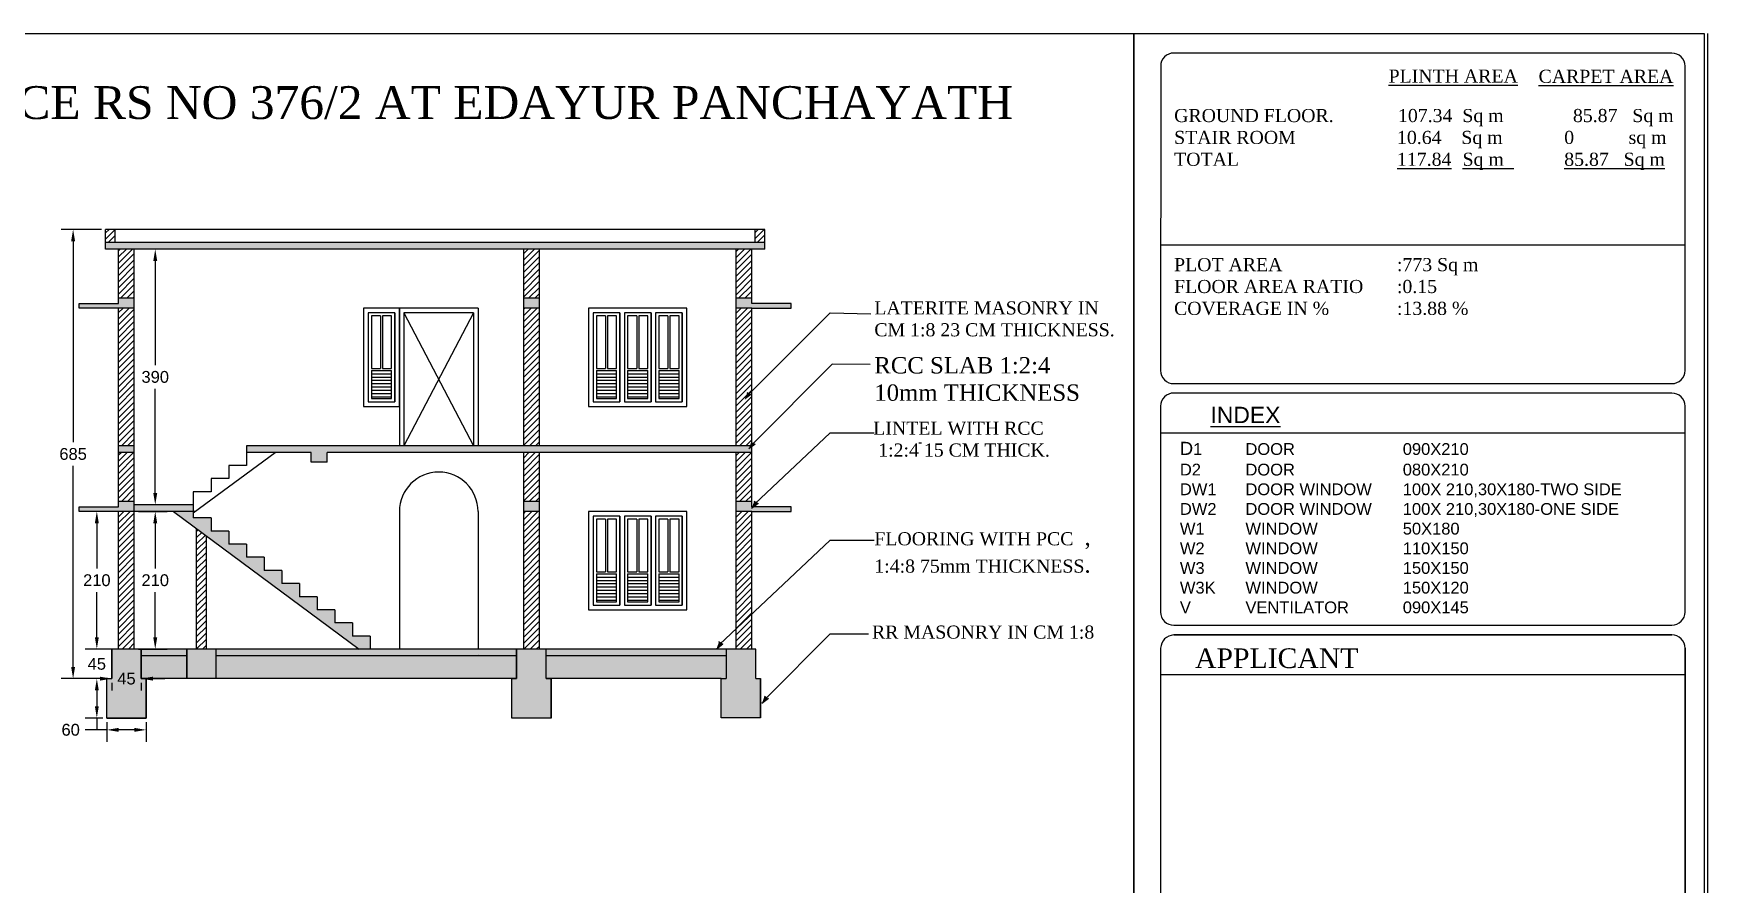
# Model space of a CAD drawing. Header units: inches. Extents: x -2903 to 3367, y -161 to 1064.
# Drawn here: x -45.78 to -20.24, y 946.14 to 959.11 of the extents above; entities that cross this region are included whole.
import ezdxf

# ---------------------------------------------------------------- set-up
doc = ezdxf.new("R2010")
doc.units = ezdxf.units.IN
doc.header["$MEASUREMENT"] = 0
doc.linetypes.add('ACAD_ISO03W100', pattern=[30, 12, -18])
doc.styles.add('SA', font='times.ttf')
doc.styles.get("Standard").update_dxf_attribs({"font": 'arial.ttf'})
doc.styles.add('style1', font='romand.shx', dxfattribs={"height": 5})
doc.dimstyles.get("Standard").update_dxf_attribs({"dimtxt": 0.18, "dimasz": 0.18, "dimexe": 0.18, "dimexo": 0.0625, "dimgap": 0.09, "dimtad": 0, "dimtih": 1, "dimtoh": 1, "dimdec": 0, "dimlfac": 100, "dimzin": 0, "dimdsep": 46, "dimtxsty": 'Standard', "dimcen": 0.09, "dimadec": 0, "dimazin": 0, "dimtfac": 1, "dimtdec": 0, "dimtofl": 0, "dimtmove": 0, "dimatfit": 3, "dimfxl": 1, "dimtolj": 1, "dimtzin": 0, "dimarcsym": 0})

# ---------------------------------------------------------------- blocks, each defined once
blk = doc.blocks.new('*D80')
at = {"color": 0, "lineweight": -2, "transparency": 16777216}
for p, q in [((-44.816, 949.905), (-44.816, 950.085)), ((-44.652, 949.725), (-44.996, 949.725)), ((-44.652, 949.275), (-44.996, 949.275)), ((-44.816, 949.095), (-44.816, 948.915))]:
    blk.add_line(p, q, dxfattribs=at)
at = {"color": 0, "transparency": 16777216}
for points in [[(-44.846, 949.905), (-44.786, 949.905), (-44.816, 949.725)], [(-44.846, 949.095), (-44.786, 949.095), (-44.816, 949.275)]]:
    blk.add_solid(points, dxfattribs=at)
at = {"layer": 'Defpoints', "color": 0, "transparency": 16777216}
for p in [(-44.589, 949.725), (-44.816, 949.275), (-44.589, 949.275)]:
    blk.add_point(p, dxfattribs=at)
at = {"color": 0, "transparency": 16777216, "insert": (-44.816, 949.5), "char_height": 0.18, "attachment_point": 5}
blk.add_mtext('\\A1;45', dxfattribs=at)
blk = doc.blocks.new('*D81')
at = {"color": 0, "lineweight": -2, "transparency": 16777216}
for p, q in [((-44.727, 949.275), (-44.996, 949.275)), ((-44.816, 949.095), (-44.816, 948.855)), ((-44.727, 948.675), (-44.996, 948.675)), ((-44.816, 948.675), (-44.816, 948.495)), ((-44.816, 948.495), (-44.996, 948.495))]:
    blk.add_line(p, q, dxfattribs=at)
at = {"color": 0, "transparency": 16777216}
for points in [[(-44.846, 949.095), (-44.786, 949.095), (-44.816, 949.275)], [(-44.846, 948.855), (-44.786, 948.855), (-44.816, 948.675)]]:
    blk.add_solid(points, dxfattribs=at)
at = {"layer": 'Defpoints', "color": 0, "transparency": 16777216}
for p in [(-44.664, 949.275), (-44.816, 948.675), (-44.664, 948.675)]:
    blk.add_point(p, dxfattribs=at)
at = {"color": 0, "transparency": 16777216, "insert": (-45.215, 948.495), "char_height": 0.18, "attachment_point": 5}
blk.add_mtext('\\A1;60', dxfattribs=at)
blk = doc.blocks.new('*D82')
at = {"color": 0, "lineweight": -2, "transparency": 16777216}
for p, q in [((-44.664, 948.613), (-44.664, 948.314)), ((-44.064, 948.613), (-44.064, 948.314)), ((-44.664, 948.494), (-44.996, 948.494)), ((-44.244, 948.494), (-44.484, 948.494))]:
    blk.add_line(p, q, dxfattribs=at)
at = {"color": 0, "transparency": 16777216}
for points in [[(-44.484, 948.524), (-44.484, 948.464), (-44.664, 948.494)], [(-44.244, 948.524), (-44.244, 948.464), (-44.064, 948.494)]]:
    blk.add_solid(points, dxfattribs=at)
at = {"layer": 'Defpoints', "color": 0, "transparency": 16777216}
for p in [(-44.664, 948.675), (-44.064, 948.675), (-44.664, 948.494)]:
    blk.add_point(p, dxfattribs=at)
at = {"color": 0, "transparency": 16777216, "insert": (-45.215, 948.494), "char_height": 0.18, "attachment_point": 5}
blk.add_mtext('\\A1;60', dxfattribs=at)
blk = doc.blocks.new('*D83')
at = {"color": 0, "lineweight": -2, "transparency": 16777216}
for p, q in [((-44.769, 949.275), (-44.949, 949.275)), ((-43.959, 949.275), (-43.779, 949.275)), ((-44.589, 949.213), (-44.589, 949.095)), ((-44.139, 949.213), (-44.139, 949.095))]:
    blk.add_line(p, q, dxfattribs=at)
at = {"color": 0, "transparency": 16777216}
for points in [[(-44.769, 949.305), (-44.769, 949.245), (-44.589, 949.275)], [(-43.959, 949.305), (-43.959, 949.245), (-44.139, 949.275)]]:
    blk.add_solid(points, dxfattribs=at)
at = {"layer": 'Defpoints', "color": 0, "transparency": 16777216}
for p in [(-44.589, 949.275), (-44.139, 949.275), (-44.139, 949.275)]:
    blk.add_point(p, dxfattribs=at)
at = {"color": 0, "transparency": 16777216, "insert": (-44.364, 949.275), "char_height": 0.18, "attachment_point": 5}
blk.add_mtext('\\A1;45', dxfattribs=at)
blk = doc.blocks.new('*D84')
at = {"color": 0, "lineweight": -2, "transparency": 16777216}
for p, q in [((-44.547, 951.825), (-44.996, 951.825)), ((-44.816, 951.645), (-44.816, 950.957)), ((-44.816, 949.905), (-44.816, 950.593)), ((-44.547, 949.725), (-44.996, 949.725))]:
    blk.add_line(p, q, dxfattribs=at)
at = {"color": 0, "transparency": 16777216}
for points in [[(-44.846, 951.645), (-44.786, 951.645), (-44.816, 951.825)], [(-44.846, 949.905), (-44.786, 949.905), (-44.816, 949.725)]]:
    blk.add_solid(points, dxfattribs=at)
at = {"layer": 'Defpoints', "color": 0, "transparency": 16777216}
for p in [(-44.484, 951.825), (-44.816, 949.725), (-44.484, 949.725)]:
    blk.add_point(p, dxfattribs=at)
at = {"color": 0, "transparency": 16777216, "insert": (-44.816, 950.775), "char_height": 0.18, "attachment_point": 5}
blk.add_mtext('\\A1;210', dxfattribs=at)
blk = doc.blocks.new('*D85')
at = {"color": 0, "lineweight": -2, "transparency": 16777216}
for p, q in [((-44.746, 956.125), (-45.358, 956.125)), ((-45.178, 955.945), (-45.178, 952.882)), ((-45.178, 949.455), (-45.178, 952.518)), ((-44.727, 949.275), (-45.358, 949.275))]:
    blk.add_line(p, q, dxfattribs=at)
at = {"color": 0, "transparency": 16777216}
for points in [[(-45.208, 955.945), (-45.148, 955.945), (-45.178, 956.125)], [(-45.208, 949.455), (-45.148, 949.455), (-45.178, 949.275)]]:
    blk.add_solid(points, dxfattribs=at)
at = {"layer": 'Defpoints', "color": 0, "transparency": 16777216}
for p in [(-45.178, 956.125), (-44.683, 956.125), (-44.664, 949.275)]:
    blk.add_point(p, dxfattribs=at)
at = {"color": 0, "transparency": 16777216, "insert": (-45.178, 952.7), "char_height": 0.18, "attachment_point": 5}
blk.add_mtext('\\A1;685', dxfattribs=at)
blk = doc.blocks.new('*D86')
at = {"color": 0, "lineweight": -2, "transparency": 16777216}
for p, q in [((-44.182, 951.825), (-43.745, 951.825)), ((-43.925, 951.645), (-43.925, 950.957)), ((-43.925, 949.905), (-43.925, 950.593)), ((-44.182, 949.725), (-43.745, 949.725))]:
    blk.add_line(p, q, dxfattribs=at)
at = {"color": 0, "transparency": 16777216}
for points in [[(-43.955, 951.645), (-43.895, 951.645), (-43.925, 951.825)], [(-43.955, 949.905), (-43.895, 949.905), (-43.925, 949.725)]]:
    blk.add_solid(points, dxfattribs=at)
at = {"layer": 'Defpoints', "color": 0, "transparency": 16777216}
for p in [(-44.244, 951.825), (-44.244, 949.725), (-43.925, 949.725)]:
    blk.add_point(p, dxfattribs=at)
at = {"color": 0, "transparency": 16777216, "insert": (-43.925, 950.775), "char_height": 0.18, "attachment_point": 5}
blk.add_mtext('\\A1;210', dxfattribs=at)
blk = doc.blocks.new('*D87')
at = {"color": 0, "lineweight": -2, "transparency": 16777216}
for p, q in [((-43.973, 955.825), (-44.105, 955.825)), ((-43.925, 955.645), (-43.925, 954.057)), ((-43.925, 952.105), (-43.925, 953.693)), ((-43.973, 951.925), (-44.105, 951.925))]:
    blk.add_line(p, q, dxfattribs=at)
at = {"color": 0, "transparency": 16777216}
for points in [[(-43.955, 955.645), (-43.895, 955.645), (-43.925, 955.825)], [(-43.955, 952.105), (-43.895, 952.105), (-43.925, 951.925)]]:
    blk.add_solid(points, dxfattribs=at)
at = {"layer": 'Defpoints', "color": 0, "transparency": 16777216}
for p in [(-43.911, 955.825), (-43.925, 951.925), (-43.91, 951.925)]:
    blk.add_point(p, dxfattribs=at)
at = {"color": 0, "transparency": 16777216, "insert": (-43.925, 953.875), "char_height": 0.18, "attachment_point": 5}
blk.add_mtext('\\A1;390', dxfattribs=at)

msp = doc.modelspace()

# ---------------------------------------------------------------- hatches: boundary and pattern name
h = msp.add_hatch()
h.set_pattern_fill('AR-CONC', color=256, scale=0.00089)
h.set_pattern_definition([(50, (-1155.97545, -80.54114), (0.162144355, -0.014185786), [0.0169545, -0.1864995]), (355, (-1155.97545, -80.54114), (-0.031366645, 0.170040592), [0.0135636, -0.14920012]), (100.451445, (-1155.96194, -80.54232), (0.13077771, 0.1558548), [0.014409108, -0.158500318]), (46.1842, (-1155.97545, -80.49592), (0.241260346, -0.037417672), [0.02543175, -0.27974925]), (96.635558, (-1155.95534, -80.49904), (0.21128968, 0.22020925), [0.02161367, -0.23775069]), (351.184151, (-1155.97545, -80.49592), (0.21128968, 0.22020925), [0.02034537, -0.22379916]), (21, (-1155.95284, -80.50723), (0.134936808, -0.091016026), [0.0169545, -0.1864995]), (326, (-1155.95284, -80.50723), (0.055003805, 0.16392729), [0.0135636, -0.1491996]), (71.451445, (-1155.9416, -80.51481), (0.189940613, 0.072911264), [0.014409108, -0.158500044]), (37.5, (-1155.97545, -80.541137), (0.002748857, 0.0752539846), [0, -0.14739112, 0, -0.1514602, 0, -0.14976475]), (7.5, (-1155.97545, -80.54114), (0.0594694996, 0.0891607116), [0, -0.08635492, 0, -0.14400022, 0, -0.05708015]), (327.5, (-1156.02586, -80.541137), (0.1206756297, -0.0050985822), [0, -0.056515, 0, -0.1763268, 0, -0.2339721]), (317.5, (-1156.04847, -80.54114), (0.1318349714, 0.022629577), [0, -0.0734695, 0, -0.11709908, 0, -0.1661541])])
h.paths.add_polyline_path([(-34.624, 955.925), (-44.684, 955.925), (-44.684, 955.825), (-34.624, 955.825)])
h.paths.add_polyline_path([(-44.244, 952.825), (-44.484, 952.825), (-44.484, 952.725), (-44.244, 952.725)])
h.paths.add_polyline_path([(-38.064, 951.975), (-38.304, 951.975), (-38.304, 951.825), (-38.064, 951.825)])
h.paths.add_polyline_path([(-43.344, 951.925), (-44.244, 951.925), (-44.244, 951.825), (-43.344, 951.825)])
h.paths.add_polyline_path([(-44.244, 951.925), (-44.244, 951.975), (-44.484, 951.975), (-44.484, 951.825), (-44.244, 951.825)])
h.paths.add_polyline_path([(-44.484, 951.895), (-45.084, 951.895), (-45.084, 951.825), (-44.484, 951.825)])
h.paths.add_polyline_path([(-43.074, 951.725), (-43.344, 951.725), (-43.344, 951.825), (-43.647, 951.825), (-40.812, 949.725), (-40.644, 949.725), (-40.644, 949.925), (-40.914, 949.925), (-40.914, 950.125), (-41.184, 950.125), (-41.184, 950.325), (-41.454, 950.325), (-41.454, 950.525), (-41.724, 950.525), (-41.724, 950.725), (-41.994, 950.725), (-41.994, 950.925), (-42.264, 950.925), (-42.264, 951.125), (-42.534, 951.125), (-42.534, 951.325), (-42.804, 951.325), (-42.804, 951.525), (-43.074, 951.525)])
h.paths.add_polyline_path([(-38.304, 952.825), (-42.534, 952.825), (-42.534, 952.725), (-42.264, 952.725), (-41.544, 952.725), (-41.544, 952.575), (-41.304, 952.575), (-41.304, 952.725), (-38.304, 952.725)])
h.paths.add_polyline_path([(-38.064, 952.825), (-38.304, 952.825), (-38.304, 952.725), (-38.064, 952.725)])
h.paths.add_polyline_path([(-35.064, 952.825), (-38.064, 952.825), (-38.064, 952.725), (-35.064, 952.725)])
h.paths.add_polyline_path([(-34.824, 952.825), (-35.064, 952.825), (-35.064, 952.725), (-34.824, 952.725)])
h.paths.add_polyline_path([(-34.824, 951.975), (-35.064, 951.975), (-35.064, 951.825), (-34.824, 951.825)])
h.paths.add_polyline_path([(-34.224, 951.895), (-34.824, 951.895), (-34.824, 951.825), (-34.224, 951.825)])
h.paths.add_polyline_path([(-35.214, 949.725), (-37.962, 949.725), (-37.962, 949.625), (-35.214, 949.625)])
h.paths.add_polyline_path([(-38.412, 949.725), (-42.993, 949.725), (-42.993, 949.625), (-41.648, 949.625), (-38.412, 949.625)])
h.paths.add_polyline_path([(-43.443, 949.725), (-44.139, 949.725), (-44.139, 949.625), (-43.443, 949.625)])
h.paths.add_polyline_path([(-38.064, 955.075), (-38.304, 955.075), (-38.304, 954.925), (-38.064, 954.925)])
h.paths.add_polyline_path([(-34.224, 954.995), (-34.824, 954.995), (-34.824, 955.075), (-35.064, 955.075), (-35.064, 954.925), (-34.824, 954.925), (-34.224, 954.925)])
h.paths.add_polyline_path([(-44.244, 955.075), (-44.484, 955.075), (-44.484, 954.925), (-44.244, 954.925)])
h.paths.add_polyline_path([(-44.484, 954.995), (-45.084, 954.995), (-45.084, 954.925), (-44.484, 954.925)])
h = msp.add_hatch()
h.set_pattern_fill('ANSI31', color=256, scale=0.021)
h.set_pattern_definition([(45, (-1155.97545, -80.54114), (-0.0471463446, 0.0471463446), [])])
h.paths.add_polyline_path([(-38.064, 951.825), (-38.304, 951.825), (-38.304, 949.725), (-38.064, 949.725)])
h.paths.add_polyline_path([(-38.064, 952.725), (-38.304, 952.725), (-38.304, 951.975), (-38.064, 951.975)])
h.paths.add_polyline_path([(-34.824, 951.825), (-35.064, 951.825), (-35.064, 949.726), (-34.824, 949.725)])
h.paths.add_polyline_path([(-34.824, 952.725), (-35.064, 952.725), (-35.064, 951.975), (-34.824, 951.975)])
h.paths.add_polyline_path([(-34.824, 954.925), (-35.064, 954.925), (-35.064, 952.825), (-34.824, 952.825)])
h.paths.add_polyline_path([(-34.824, 955.825), (-35.064, 955.825), (-35.064, 955.075), (-34.824, 955.075)])
h.paths.add_polyline_path([(-34.624, 956.125), (-34.774, 956.125), (-34.774, 955.925), (-34.624, 955.925)])
h.paths.add_polyline_path([(-38.064, 955.825), (-38.304, 955.825), (-38.304, 955.075), (-38.064, 955.075)])
h.paths.add_polyline_path([(-38.064, 954.925), (-38.304, 954.925), (-38.304, 952.825), (-38.064, 952.825)])
h.paths.add_polyline_path([(-44.244, 951.825), (-44.484, 951.825), (-44.484, 949.725), (-44.244, 949.725)])
h.paths.add_polyline_path([(-43.144, 951.453), (-43.294, 951.564), (-43.294, 949.725), (-43.144, 949.725)])
h.paths.add_polyline_path([(-44.244, 952.725), (-44.484, 952.725), (-44.484, 951.975), (-44.244, 951.975)])
h.paths.add_polyline_path([(-44.244, 954.925), (-44.484, 954.925), (-44.484, 952.825), (-44.244, 952.825)])
h.paths.add_polyline_path([(-44.244, 955.825), (-44.484, 955.825), (-44.484, 955.075), (-44.244, 955.075)])
h.paths.add_polyline_path([(-44.534, 956.125), (-44.684, 956.125), (-44.684, 955.925), (-44.534, 955.925)])
at = {"ltscale": 0.1}
for points in [[(-34.862, 953.617), (-34.894, 953.635), (-34.933, 953.526)], [(-34.833, 953.601), (-34.862, 953.617), (-34.933, 953.526)], [(-34.8, 952.868), (-34.832, 952.885), (-34.871, 952.777)], [(-34.771, 952.852), (-34.8, 952.868), (-34.871, 952.777)], [(-34.756, 951.96), (-34.788, 951.978), (-34.827, 951.869)], [(-34.727, 951.945), (-34.756, 951.96), (-34.827, 951.869)], [(-35.293, 949.816), (-35.325, 949.834), (-35.364, 949.725)], [(-35.264, 949.801), (-35.293, 949.816), (-35.364, 949.725)], [(-34.6, 948.985), (-34.632, 949.003), (-34.671, 948.894)], [(-34.571, 948.97), (-34.6, 948.985), (-34.671, 948.894)]]:
    msp.add_hatch(color=256, dxfattribs=at).paths.add_polyline_path(points)
h = msp.add_hatch(dxfattribs=at)
h.set_pattern_fill('GRAVEL', color=256, scale=0.014, style=0)
h.set_pattern_definition([(228.0127875, (-1155.719417, -80.185537), (-2.84480000022, -3.2003999998), [0.047841, -4.73626771]), (184.969741, (-1155.751421, -80.221097), (4.26719999831, 0.35560002026), [0.08209666, -8.127566845]), (132.5104471, (-1155.833209, -80.228209), (3.5560000015, -3.91159999863), [0.05788741, -5.73086119]), (267.273689, (-1155.971893, -80.317109), (0.35560000074, 7.11199999996), [0.07476063, -7.40130124]), (292.8336542, (-1155.975449, -80.391785), (-1.77800000015, 4.26719999994), [0.07330872, -7.257573084]), (357.273689, (-1155.947001, -80.459349), (-7.11199999996, 0.35560000074), [0.07476063, -7.40130124]), (37.6942405, (-1155.872325, -80.462905), (-4.6227999998, -3.55600000027), [0.09886711, -9.78783614]), (72.2553284, (-1155.794093, -80.402453), (2.48920000067, 7.82319999979), [0.09334073, -9.240735924]), (121.4295656, (-1155.765645, -80.313553), (-2.8448000004, 4.62279999975), [0.07501382, -7.4263764]), (175.2363583, (-1155.80476, -80.249545), (3.91159999994, -0.3556000006), [0.08563986, -4.19635117]), (222.3974378, (-1155.890105, -80.242433), (-4.26719999986, -3.91160000015), [0.11075091, -10.96434815]), (138.8140748, (-1155.61985, -80.320665), (-2.48919999985, 2.1336000002), [0.037800636, -3.742279215]), (171.4692344, (-1155.648297, -80.295773), (4.62280000012, -0.7111999992), [0.07191548, -7.11964946]), (225, (-1155.71942, -80.2851), (-5e-17, -0.3556), [0.05028931, -0.452605035]), (203.1985905, (-1155.74431, -80.242433), (1.778, 0.7111999999), [0.027081785, -2.68108713]), (291.8014095, (-1155.7692, -80.2531), (-0.3556, 1.0668), [0.03829919, -1.87666542]), (30.9637565, (-1155.754977, -80.28866), (1.0668, 0.7112), [0.06220475, -2.01128174]), (161.565051, (-1155.70164, -80.25666), (0.7112, -0.3556), [0.0449802, -1.07952574]), (16.3895403, (-1155.975449, -80.2531), (3.556, 1.0668), [0.06301232, -6.238235734]), (70.346176, (-1155.914997, -80.23532), (-1.42240000013, -3.91159999995), [0.05286385, -5.233510195]), (293.1985905, (-1155.701637, -80.185537), (-0.7111999999, 1.778), [0.05416321, -2.6540057]), (343.6104597, (-1155.6803, -80.23532), (-3.55600000007, 1.06679999975), [0.06301232, -6.238235734]), (339.4439548, (-1155.97545, -80.473573), (-1.778, 0.7112), [0.06076493, -2.9774828]), (294.7751406, (-1155.918553, -80.49491), (-1.7780000021, 3.91159999904), [0.0509141, -5.04050307]), (66.8014095, (-1155.69808, -80.541137), (0.7111999999, 1.778), [0.05416321, -2.6540057]), (17.3540246, (-1155.676745, -80.491353), (-4.6227999999, -1.4224000003), [0.05960958, -5.90133264]), (69.4439548, (-1155.872325, -80.541137), (-0.7112, -1.778), [0.03038246, -3.00786527]), (101.3099325, (-1155.71942, -80.54114), (-0.3556, 1.4224), [0.01813204, -1.795079295]), (165.9637565, (-1155.72297, -80.52336), (1.0668, -0.3556), [0.07330872, -1.39286764]), (186.009006, (-1155.794093, -80.505577), (3.55599999998, 0.35560000019), [0.06793738, -6.72579108]), (303.6900675, (-1155.75498, -80.32066), (-0.3556, 0.7112), [0.05128534, -1.23084869]), (353.1572266, (-1155.726529, -80.363337), (6.04520000004, -0.71119999968), [0.08953795, -8.86424127]), (60.945396, (-1155.63763, -80.374005), (-1.4224, -2.4892), [0.03661115, -3.624514925]), (90, (-1155.61985, -80.342), (-0.3556, 0.3556), [0.021336, -0.334264]), (120.2564372, (-1155.801205, -80.49491), (1.42239999983, -2.4892000001), [0.049401374, -4.89075171]), (48.0127875, (-1155.826097, -80.452237), (2.84480000023, 3.2003999998), [0.095682, -4.68842671]), (0, (-1155.7621, -80.3811), (0.3556, 0.3556), [0.092456, -0.263144]), (325.3048465, (-1155.669633, -80.381117), (3.55600000135, -2.48919999808), [0.05622534, -5.56630434]), (254.054604, (-1155.623405, -80.41312), (-0.3556, -1.4224), [0.05177607, -2.537031005]), (207.6459754, (-1155.637629, -80.462905), (-6.75640000025, -3.55599999953), [0.08430031, -8.34574502]), (175.4260787, (-1155.712305, -80.502021), (-4.6228, 0.3556), [0.089184124, -8.8292185])])
h.paths.add_polyline_path([(-44.064, 949.275), (-44.139, 949.275), (-44.139, 949.725), (-44.589, 949.725), (-44.589, 949.275), (-44.664, 949.275), (-44.664, 948.675), (-44.064, 948.675)])
h.paths.add_polyline_path([(-42.993, 949.725), (-43.443, 949.725), (-43.443, 949.275), (-42.993, 949.275)])
h.paths.add_polyline_path([(-37.962, 949.725), (-38.412, 949.725), (-38.412, 949.275), (-38.487, 949.275), (-38.487, 948.675), (-37.887, 948.675), (-37.887, 949.275), (-37.962, 949.275)])
h.paths.add_polyline_path([(-34.764, 949.726), (-34.824, 949.726), (-34.824, 949.725), (-35.214, 949.725), (-35.214, 949.276), (-35.289, 949.276), (-35.289, 948.676), (-34.689, 948.676), (-34.689, 949.276), (-34.764, 949.276)])
h = msp.add_hatch()
h.set_pattern_fill('AR-SAND', color=256, scale=0.0017)
h.set_pattern_definition([(37.5, (-1155.97545, -80.54114), (-0.0027200532, 0.0832002503), [0, -0.0656336, 0, -0.073406, 0, -0.0701675]), (7.5, (-1155.97545, -80.54114), (0.076418958, 0.121860267), [0, -0.0354076, 0, -0.0591566, 0, -0.0226695]), (327.5, (-1156.02856, -80.54114), (0.134468703, 0.0002443214), [0, -0.02159, 0, -0.077724, 0, -0.101473]), (317.5, (-1156.02856, -80.54114), (0.129804597, 0.037897985), [0, -0.010795, 0, -0.0509524, 0, -0.058293])])
h.paths.add_polyline_path([(-43.443, 949.625), (-44.139, 949.625), (-44.139, 949.275), (-44.064, 949.275), (-43.443, 949.275)])
h.paths.add_polyline_path([(-38.412, 949.625), (-41.648, 949.625), (-42.993, 949.625), (-42.993, 949.275), (-41.648, 949.275), (-38.412, 949.275)])
h.paths.add_polyline_path([(-35.214, 949.625), (-37.962, 949.625), (-37.962, 949.275), (-37.887, 949.275), (-35.289, 949.275), (-35.289, 949.276), (-35.214, 949.276)])

# ---------------------------------------------------------------- linework, layer by layer
at = {"color": 4}
msp.add_line((-28.994, 959.112), (-28.994, 931.412), dxfattribs=at)
for p, q in [((-28.936, 959.112), (-20.294, 959.112)), ((-20.294, 959.112), (-20.294, 931.412)), ((-20.244, 959.112), (-20.244, 931.412)), ((-44.684, 955.825), (-44.684, 956.125)), ((-34.624, 955.925), (-44.684, 955.925)), ((-34.624, 956.125), (-44.683, 956.125)), ((-44.534, 955.925), (-44.534, 956.125)), ((-34.774, 955.925), (-34.774, 956.125)), ((-34.624, 955.825), (-34.624, 956.125)), ((-34.624, 955.825), (-44.684, 955.825)), ((-44.484, 954.995), (-44.484, 955.825)), ((-44.244, 949.725), (-44.244, 955.825)), ((-38.304, 952.825), (-38.304, 955.825)), ((-38.064, 952.825), (-38.064, 955.825)), ((-35.064, 952.825), (-35.064, 955.825)), ((-34.824, 954.995), (-34.824, 955.825)), ((-28.587, 955.888), (-20.587, 955.888)), ((-45.084, 954.925), (-45.084, 954.995)), ((-45.084, 954.995), (-44.484, 954.995)), ((-44.484, 954.925), (-45.084, 954.925)), ((-44.244, 955.075), (-44.484, 955.075)), ((-44.484, 951.895), (-44.484, 954.925)), ((-44.244, 954.925), (-44.484, 954.925)), ((-39, 954.925), (-40.75, 954.925)), ((-40.2, 954.925), (-40.2, 952.825)), ((-39, 954.925), (-39, 952.825)), ((-38.064, 955.075), (-38.304, 955.075)), ((-38.064, 954.925), (-38.304, 954.925)), ((-34.824, 955.075), (-35.064, 955.075)), ((-34.824, 954.925), (-35.064, 954.925)), ((-34.224, 954.995), (-34.824, 954.995)), ((-34.824, 951.895), (-34.824, 954.925)), ((-34.824, 954.925), (-34.224, 954.925)), ((-34.224, 954.925), (-34.224, 954.995)), ((-40.488, 954.805), (-40.488, 954.004)), ((-40.458, 954.805), (-40.458, 954.004)), ((-40.27, 954.855), (-40.27, 953.495)), ((-40.27, 954.855), (-40.27, 953.495)), ((-40.27, 954.855), (-40.27, 953.495)), ((-40.2, 954.855), (-40.2, 953.495)), ((-40.2, 954.855), (-40.2, 953.495)), ((-39.07, 954.855), (-40.13, 954.855)), ((-40.13, 954.855), (-40.13, 952.825)), ((-40.13, 954.855), (-39.07, 952.825)), ((-39.07, 954.855), (-40.13, 952.825)), ((-39.07, 954.855), (-39.07, 952.825)), ((-37.056, 954.805), (-37.056, 954.004)), ((-37.026, 954.805), (-37.026, 954.004)), ((-36.838, 954.855), (-36.838, 953.495)), ((-36.838, 954.855), (-36.838, 953.495)), ((-36.838, 954.855), (-36.838, 953.495)), ((-36.768, 954.855), (-36.768, 953.495)), ((-36.768, 954.855), (-36.768, 953.495)), ((-36.579, 954.805), (-36.579, 954.004)), ((-36.549, 954.805), (-36.549, 954.004)), ((-36.361, 954.855), (-36.361, 953.495)), ((-36.361, 954.855), (-36.361, 953.495)), ((-36.291, 954.855), (-36.291, 953.495)), ((-36.291, 954.855), (-36.291, 953.495)), ((-36.103, 954.805), (-36.103, 954.004)), ((-36.073, 954.805), (-36.073, 954.004)), ((-35.884, 953.495), (-35.884, 954.855)), ((-35.884, 954.855), (-35.884, 953.495)), ((-33.629, 954.851), (-33.009, 954.839)), ((-40.627, 954.004), (-40.488, 954.004)), ((-40.627, 953.974), (-40.32, 953.974)), ((-40.627, 953.924), (-40.32, 953.924)), ((-40.627, 953.874), (-40.32, 953.874)), ((-40.458, 954.004), (-40.32, 954.004)), ((-37.194, 954.004), (-37.056, 954.004)), ((-37.194, 953.974), (-36.888, 953.974)), ((-37.194, 953.924), (-36.888, 953.924)), ((-37.194, 953.874), (-36.888, 953.874)), ((-37.026, 954.004), (-36.888, 954.004)), ((-36.718, 954.004), (-36.579, 954.004)), ((-36.718, 953.974), (-36.411, 953.974)), ((-36.718, 953.924), (-36.411, 953.924)), ((-36.718, 953.874), (-36.411, 953.874)), ((-36.549, 954.004), (-36.411, 954.004)), ((-36.241, 954.004), (-36.103, 954.004)), ((-36.241, 953.974), (-35.934, 953.974)), ((-36.241, 953.924), (-35.934, 953.924)), ((-36.241, 953.874), (-35.934, 953.874)), ((-36.073, 954.004), (-35.934, 954.004)), ((-33.016, 954.065), (-33.597, 954.07)), ((-40.627, 953.824), (-40.32, 953.824)), ((-40.627, 953.774), (-40.32, 953.774)), ((-40.627, 953.724), (-40.32, 953.724)), ((-40.627, 953.674), (-40.32, 953.674)), ((-40.627, 953.624), (-40.32, 953.624)), ((-37.194, 953.824), (-36.888, 953.824)), ((-37.194, 953.774), (-36.888, 953.774)), ((-37.194, 953.724), (-36.888, 953.724)), ((-37.194, 953.674), (-36.888, 953.674)), ((-37.194, 953.624), (-36.888, 953.624)), ((-36.718, 953.824), (-36.411, 953.824)), ((-36.718, 953.774), (-36.411, 953.774)), ((-36.718, 953.724), (-36.411, 953.724)), ((-36.718, 953.674), (-36.411, 953.674)), ((-36.718, 953.624), (-36.411, 953.624)), ((-36.241, 953.824), (-35.934, 953.824)), ((-36.241, 953.774), (-35.934, 953.774)), ((-36.241, 953.724), (-35.934, 953.724)), ((-36.241, 953.674), (-35.934, 953.674)), ((-36.241, 953.624), (-35.934, 953.624)), ((-40.677, 953.495), (-40.27, 953.495)), ((-40.677, 953.495), (-40.27, 953.495)), ((-40.627, 953.574), (-40.32, 953.574)), ((-37.244, 953.495), (-36.838, 953.495)), ((-37.244, 953.495), (-36.838, 953.495)), ((-37.194, 953.574), (-36.888, 953.574)), ((-36.768, 953.495), (-36.361, 953.495)), ((-36.768, 953.495), (-36.361, 953.495)), ((-36.718, 953.574), (-36.411, 953.574)), ((-36.291, 953.495), (-35.884, 953.495)), ((-36.291, 953.495), (-35.884, 953.495)), ((-36.241, 953.574), (-35.934, 953.574)), ((-33.629, 953.024), (-32.955, 953.024)), ((-32.275, 952.871), (-32.234, 952.871)), ((-28.587, 953.024), (-20.587, 953.024)), ((-44.244, 952.825), (-44.484, 952.825)), ((-44.244, 952.725), (-44.484, 952.725)), ((-43.344, 951.801), (-42.096, 952.725)), ((-34.824, 952.825), (-42.534, 952.825)), ((-42.534, 952.825), (-42.534, 952.525)), ((-41.544, 952.725), (-42.534, 952.725)), ((-42.264, 952.725), (-42.534, 952.725)), ((-41.544, 952.575), (-41.544, 952.725)), ((-34.824, 952.725), (-41.304, 952.725)), ((-41.304, 952.575), (-41.304, 952.725)), ((-38.304, 949.725), (-38.304, 952.725)), ((-38.064, 949.725), (-38.064, 952.725)), ((-35.064, 949.725), (-35.064, 952.725)), ((-42.804, 952.525), (-42.804, 952.325)), ((-42.534, 952.525), (-42.804, 952.525)), ((-41.304, 952.575), (-41.544, 952.575)), ((-43.344, 952.125), (-43.344, 951.925)), ((-43.074, 952.125), (-43.344, 952.125)), ((-43.074, 952.325), (-43.074, 952.125)), ((-42.804, 952.325), (-43.074, 952.325)), ((-45.084, 951.825), (-45.084, 951.895)), ((-45.084, 951.895), (-44.484, 951.895)), ((-44.244, 951.975), (-44.484, 951.975)), ((-43.344, 951.925), (-44.244, 951.925)), ((-43.344, 951.925), (-43.344, 951.725)), ((-38.064, 951.975), (-38.304, 951.975)), ((-34.824, 951.975), (-35.064, 951.975)), ((-34.224, 951.895), (-34.824, 951.895)), ((-34.224, 951.825), (-34.224, 951.895)), ((-44.484, 951.825), (-45.084, 951.825)), ((-43.311, 951.825), (-44.589, 951.825)), ((-44.484, 949.725), (-44.484, 951.825)), ((-44.244, 951.825), (-44.484, 951.825)), ((-43.344, 951.825), (-44.244, 951.825)), ((-43.647, 951.825), (-40.812, 949.725)), ((-43.074, 951.725), (-43.344, 951.725)), ((-43.074, 951.725), (-43.074, 951.525)), ((-40.2, 951.825), (-40.2, 949.725)), ((-39, 951.825), (-39, 949.725)), ((-38.064, 951.825), (-38.304, 951.825)), ((-37.056, 951.705), (-37.056, 950.904)), ((-37.026, 951.705), (-37.026, 950.904)), ((-36.838, 951.755), (-36.838, 950.395)), ((-36.838, 951.755), (-36.838, 950.395)), ((-36.838, 951.755), (-36.838, 950.395)), ((-36.768, 951.755), (-36.768, 950.395)), ((-36.768, 951.755), (-36.768, 950.395)), ((-36.579, 951.705), (-36.579, 950.904)), ((-36.549, 951.705), (-36.549, 950.904)), ((-36.361, 951.755), (-36.361, 950.395)), ((-36.361, 951.755), (-36.361, 950.395)), ((-36.291, 951.755), (-36.291, 950.395)), ((-36.291, 951.755), (-36.291, 950.395)), ((-36.103, 951.705), (-36.103, 950.904)), ((-36.073, 951.705), (-36.073, 950.904)), ((-35.884, 950.395), (-35.884, 951.755)), ((-35.884, 951.755), (-35.884, 950.395)), ((-34.824, 951.825), (-35.064, 951.825)), ((-34.824, 949.725), (-34.824, 951.825)), ((-34.824, 951.825), (-34.224, 951.825)), ((-43.294, 949.725), (-43.294, 951.564)), ((-43.144, 949.725), (-43.144, 951.453)), ((-42.804, 951.525), (-43.074, 951.525)), ((-42.804, 951.525), (-42.804, 951.325)), ((-42.534, 951.325), (-42.804, 951.325)), ((-42.534, 951.325), (-42.534, 951.125)), ((-33.629, 951.385), (-32.955, 951.385)), ((-42.264, 951.125), (-42.534, 951.125)), ((-42.264, 951.125), (-42.264, 950.925)), ((-41.994, 950.925), (-42.264, 950.925)), ((-41.994, 950.925), (-41.994, 950.725)), ((-37.194, 950.904), (-37.056, 950.904)), ((-37.194, 950.874), (-36.888, 950.874)), ((-37.194, 950.824), (-36.888, 950.824)), ((-37.026, 950.904), (-36.888, 950.904)), ((-36.718, 950.904), (-36.579, 950.904)), ((-36.718, 950.874), (-36.411, 950.874)), ((-36.718, 950.824), (-36.411, 950.824)), ((-36.549, 950.904), (-36.411, 950.904)), ((-36.241, 950.904), (-36.103, 950.904)), ((-36.241, 950.874), (-35.934, 950.874)), ((-36.241, 950.824), (-35.934, 950.824)), ((-36.073, 950.904), (-35.934, 950.904)), ((-41.724, 950.725), (-41.994, 950.725)), ((-41.724, 950.725), (-41.724, 950.525)), ((-37.194, 950.774), (-36.888, 950.774)), ((-37.194, 950.724), (-36.888, 950.724)), ((-37.194, 950.674), (-36.888, 950.674)), ((-37.194, 950.624), (-36.888, 950.624)), ((-37.194, 950.574), (-36.888, 950.574)), ((-36.718, 950.774), (-36.411, 950.774)), ((-36.718, 950.724), (-36.411, 950.724)), ((-36.718, 950.674), (-36.411, 950.674)), ((-36.718, 950.624), (-36.411, 950.624)), ((-36.718, 950.574), (-36.411, 950.574)), ((-36.241, 950.774), (-35.934, 950.774)), ((-36.241, 950.724), (-35.934, 950.724)), ((-36.241, 950.674), (-35.934, 950.674)), ((-36.241, 950.624), (-35.934, 950.624)), ((-36.241, 950.574), (-35.934, 950.574)), ((-41.454, 950.525), (-41.724, 950.525)), ((-41.454, 950.525), (-41.454, 950.325)), ((-41.184, 950.325), (-41.454, 950.325)), ((-41.184, 950.325), (-41.184, 950.125)), ((-37.244, 950.395), (-36.838, 950.395)), ((-37.244, 950.395), (-36.838, 950.395)), ((-37.194, 950.524), (-36.888, 950.524)), ((-37.194, 950.474), (-36.888, 950.474)), ((-36.768, 950.395), (-36.361, 950.395)), ((-36.768, 950.395), (-36.361, 950.395)), ((-36.718, 950.524), (-36.411, 950.524)), ((-36.718, 950.474), (-36.411, 950.474)), ((-36.291, 950.395), (-35.884, 950.395)), ((-36.291, 950.395), (-35.884, 950.395)), ((-36.241, 950.524), (-35.934, 950.524)), ((-36.241, 950.474), (-35.934, 950.474)), ((-40.914, 950.125), (-41.184, 950.125)), ((-40.914, 950.125), (-40.914, 949.925)), ((-40.644, 949.925), (-40.914, 949.925)), ((-40.644, 949.925), (-40.644, 949.725)), ((-33.629, 949.957), (-33.044, 949.957)), ((-20.787, 949.941), (-28.387, 949.941)), ((-28.387, 949.941), (-20.787, 949.941)), ((-34.824, 949.725), (-44.589, 949.725)), ((-43.443, 949.625), (-44.139, 949.625)), ((-41.648, 949.625), (-42.993, 949.625)), ((-38.412, 949.625), (-41.648, 949.625)), ((-39, 949.649), (-39, 949.648)), ((-35.214, 949.625), (-37.962, 949.625)), ((-28.587, 949.741), (-28.587, 937.672)), ((-28.587, 949.741), (-28.587, 945.027)), ((-20.587, 949.741), (-20.587, 937.672)), ((-44.664, 949.275), (-44.589, 949.275)), ((-41.648, 949.275), (-44.139, 949.275)), ((-44.139, 949.275), (-44.064, 949.275)), ((-38.412, 949.275), (-41.648, 949.275)), ((-35.289, 949.275), (-37.962, 949.275)), ((-28.587, 949.337), (-20.587, 949.337)), ((-44.664, 948.675), (-44.064, 948.675))]:
    msp.add_line(p, q)
at = {"ltscale": 0.1}
for p, q in [((-34.862, 953.617), (-33.629, 954.851)), ((-34.8, 952.868), (-33.597, 954.07)), ((-34.862, 953.617), (-34.894, 953.635)), ((-34.862, 953.617), (-34.833, 953.601)), ((-34.771, 952.852), (-34.871, 952.777)), ((-34.779, 951.941), (-33.629, 953.024)), ((-34.727, 951.945), (-34.827, 951.869)), ((-34.756, 951.96), (-34.788, 951.978)), ((-34.756, 951.96), (-34.727, 951.945)), ((-35.316, 949.797), (-33.629, 951.385)), ((-35.264, 949.801), (-35.364, 949.725)), ((-35.293, 949.816), (-35.325, 949.834)), ((-35.293, 949.816), (-35.264, 949.801)), ((-34.6, 948.985), (-33.629, 949.957)), ((-44.589, 949.275), (-44.589, 949.725)), ((-44.589, 949.725), (-44.589, 949.575)), ((-44.139, 949.725), (-44.139, 949.275)), ((-43.443, 949.275), (-43.443, 949.725)), ((-38.412, 949.275), (-38.412, 949.725)), ((-44.664, 948.675), (-44.664, 949.275)), ((-34.571, 948.97), (-34.671, 948.894)), ((-34.6, 948.985), (-34.632, 949.003))]:
    msp.add_line(p, q, dxfattribs=at)
at = {"linetype": 'ACAD_ISO03W100', "ltscale": 0.1}
for p, q in [((-44.064, 948.675), (-44.064, 949.275)), ((-37.887, 948.675), (-37.887, 949.275)), ((-34.689, 948.676), (-34.689, 949.276))]:
    msp.add_line(p, q, dxfattribs=at)
for points in [[(-20.294, 959.112), (-20.294, 931.412), (-60.294, 931.412), (-60.294, 959.112)], [(-28.994, 959.112), (-20.294, 959.112), (-20.294, 931.412), (-28.994, 931.412)], [(-40.747, 953.425), (-40.2, 953.425), (-40.2, 954.925), (-40.747, 954.925)], [(-37.314, 953.425), (-35.814, 953.425), (-35.814, 954.925), (-37.314, 954.925)], [(-40.27, 954.855), (-40.677, 954.855), (-40.677, 953.495), (-40.27, 953.495)], [(-36.838, 954.855), (-37.244, 954.855), (-37.244, 953.495), (-36.838, 953.495)], [(-36.361, 954.855), (-36.768, 954.855), (-36.768, 953.495), (-36.361, 953.495)], [(-35.884, 954.855), (-36.291, 954.855), (-36.291, 953.495), (-35.884, 953.495)], [(-37.314, 950.325), (-35.814, 950.325), (-35.814, 951.825), (-37.314, 951.825)], [(-36.838, 951.755), (-37.244, 951.755), (-37.244, 950.395), (-36.838, 950.395)], [(-36.361, 951.755), (-36.768, 951.755), (-36.768, 950.395), (-36.361, 950.395)], [(-35.884, 951.755), (-36.291, 951.755), (-36.291, 950.395), (-35.884, 950.395)]]:
    msp.add_lwpolyline(points, close=True)
msp.add_lwpolyline([(-28.586, 958.625), (-28.587, 953.973, 0.426368), (-28.387, 953.773), (-20.787, 953.773, 0.414214), (-20.587, 953.973), (-20.586, 958.553), (-20.586, 958.613, 0.414214), (-20.786, 958.813), (-28.386, 958.813, 0.426368), (-28.586, 958.613), (-28.586, 958.553)], format="xyb")
for points in [[(-40.488, 954.805), (-40.627, 954.805), (-40.627, 954.004)], [(-40.32, 954.004), (-40.32, 954.805), (-40.458, 954.805)], [(-37.056, 954.805), (-37.194, 954.805), (-37.194, 954.004)], [(-36.888, 954.004), (-36.888, 954.805), (-37.026, 954.805)], [(-36.579, 954.805), (-36.718, 954.805), (-36.718, 954.004)], [(-36.411, 954.004), (-36.411, 954.805), (-36.549, 954.805)], [(-36.103, 954.805), (-36.241, 954.805), (-36.241, 954.004)], [(-35.934, 954.004), (-35.934, 954.805), (-36.073, 954.805)], [(-40.627, 953.974), (-40.627, 953.545), (-40.32, 953.545), (-40.32, 953.974)], [(-37.194, 953.974), (-37.194, 953.545), (-36.888, 953.545), (-36.888, 953.974)], [(-36.718, 953.974), (-36.718, 953.545), (-36.411, 953.545), (-36.411, 953.974)], [(-36.241, 953.974), (-36.241, 953.545), (-35.934, 953.545), (-35.934, 953.974)], [(-37.056, 951.705), (-37.194, 951.705), (-37.194, 950.904)], [(-36.888, 950.904), (-36.888, 951.705), (-37.026, 951.705)], [(-36.579, 951.705), (-36.718, 951.705), (-36.718, 950.904)], [(-36.411, 950.904), (-36.411, 951.705), (-36.549, 951.705)], [(-36.103, 951.705), (-36.241, 951.705), (-36.241, 950.904)], [(-35.934, 950.904), (-35.934, 951.705), (-36.073, 951.705)], [(-37.194, 950.874), (-37.194, 950.445), (-36.888, 950.445), (-36.888, 950.874)], [(-36.718, 950.874), (-36.718, 950.445), (-36.411, 950.445), (-36.411, 950.874)], [(-36.241, 950.874), (-36.241, 950.445), (-35.934, 950.445), (-35.934, 950.874)], [(-44.139, 949.275), (-44.139, 949.725), (-44.589, 949.725), (-44.589, 949.275)], [(-42.993, 949.275), (-42.993, 949.725), (-43.443, 949.725), (-43.443, 949.275)], [(-37.962, 949.275), (-37.962, 949.725), (-38.412, 949.725), (-38.412, 949.275)], [(-34.764, 949.276), (-34.764, 949.726), (-35.214, 949.726), (-35.214, 949.276)], [(-44.139, 949.275), (-44.064, 949.275), (-44.064, 948.675), (-44.664, 948.675), (-44.664, 949.275), (-44.589, 949.275)], [(-37.962, 949.275), (-37.887, 949.275), (-37.887, 948.675), (-38.487, 948.675), (-38.487, 949.275), (-38.412, 949.275)], [(-34.764, 949.276), (-34.689, 949.276), (-34.689, 948.676), (-35.289, 948.676), (-35.289, 949.276), (-35.214, 949.276)]]:
    msp.add_lwpolyline(points)
for points in [[(-20.587, 950.416), (-20.587, 953.429, 0.414214), (-20.787, 953.629), (-28.387, 953.629, 0.426368), (-28.587, 953.429), (-28.587, 950.416), (-28.587, 950.291, 0.426368), (-28.387, 950.091), (-20.787, 950.091, 0.414214), (-20.587, 950.291)], [(-20.587, 937.672), (-20.587, 949.741, 0.414214), (-20.787, 949.941), (-28.387, 949.941, 0.386735), (-28.587, 949.741), (-28.587, 937.672, 0.438417), (-28.387, 937.472), (-20.787, 937.472, 0.414214)]]:
    msp.add_lwpolyline(points, format="xyb", close=True)
msp.add_arc((-39.6, 951.825), 0.6, 0, 180)

# ---------------------------------------------------------------- texts
at = {"attachment_point": 1, "style": 'style1'}
for s, insert, char_height, width in [('{\\fTimes New Roman|b0|i0|c0|p18;\\LPLINTH AREA}', (-25.109, 958.562), 0.2, 2.98486), ('{\\fTimes New Roman|b0|i0|c0|p18;\\LCARPET AREA}', (-22.821, 958.559), 0.2, 2.98486), ('\\pxt17,22,29,34;{\\fTimes New Roman|b0|i0|c0|p18;GROUND FLOOR.             107.34  Sq m              85.87   Sq m^I\\P\\pt17,22,29,33;STAIR ROOM^I10.64    Sq m        ^I  0           sq m\\P\\pt17,22,29,34;TOTAL^I\\L117.84^ISq m\\l^I  \\L85.87   Sq m}', (-28.381, 957.961), 0.2, 8.19914), ('{\\fTimes New Roman|b0|i0|c0|p18;APPLICANT}', (-28.062, 949.737), 0.3, 2.98486)]:
    msp.add_mtext(s, dxfattribs=dict(at, insert=insert, char_height=char_height, width=width))
at = {"color": 6, "attachment_point": 1}
for s, insert, char_height, width, style in [('\\A1;{\\C256; PLAN OF PROPOSED RESIDENCE RS NO 376/2 AT EDAYUR PANCHAYATH}', (-56.771, 958.309), 0.5, 140.24854, 'SA'), ('\\pxt17,22,29,34;{\\fTimes New Roman|b0|i0|c0|p18;\\C256;PLOT AREA^I:773 Sq m\\PFLOOR AREA RATIO^I:0.15\\P\\H0.99997x;COVERAGE IN %^I:13.88 %}', (-28.382, 955.688), 0.2, 8.81852, 'style1')]:
    msp.add_mtext(s, dxfattribs=dict(at, insert=insert, char_height=char_height, width=width, style=style))
at = {"color": 0, "width": 7.33508, "attachment_point": 1, "style": 'SA'}
for s, insert, char_height in [('LATERITE MASONRY IN \\PCM 1:8 23 CM THICKNESS.', (-32.955, 955.028), 0.2), ('LINTEL WITH RCC\\P 1:2:4 15 CM THICK.', (-32.971, 953.194), 0.2), ('{\\H0.8x;FLOORING WITH PCC } ,\\P{\\H0.8x;1:4:8 75mm THICKNESS}.', (-32.955, 951.558), 0.25), ('^I{\\H0.8x;RR MASONRY IN CM 1:8}', (-33.99, 950.085), 0.25)]:
    msp.add_mtext(s, dxfattribs=dict(at, insert=insert, char_height=char_height))
at = {"color": 0, "insert": (-32.955, 954.178), "char_height": 0.25, "attachment_point": 1, "style": 'SA'}
msp.add_mtext('RCC SLAB 1:2:4 \\P10mm THICKNESS', dxfattribs=at)
at = {"attachment_point": 1}
for s, insert, char_height, width in [('{\\LINDEX}', (-27.827, 953.421), 0.25, 2.98486), ('\\pxt5,17;D{\\H0.9x;1^IDOOR^I090X210\\PD2 ^IDOOR^I080X210\\PDW1   ^IDOOR WINDOW   ^I100X 210,30X180-TWO SIDE\\PDW2   ^IDOOR WINDOW   ^I100X 210,30X180-ONE SIDE\\PW1^IWINDOW^I50X180\\PW2^IWINDOW^I110X150\\PW3^IWINDOW^I150X150\\PW3K^IWINDOW^I150X120\\PV^IVENTILATOR^I090X145}', (-28.293, 952.886), 0.2, 7.78529)]:
    msp.add_mtext(s, dxfattribs=dict(at, insert=insert, char_height=char_height, width=width))

# ---------------------------------------------------------------- dimensions: what is measured, and where the dimension line sits
for base, p1, p2, picture, middle in [((-45.178, 956.125), (-44.664, 949.275), (-44.683, 956.125), '*D85', (-45.178, 952.7)), ((-43.925, 951.925), (-43.911, 955.825), (-43.91, 951.925), '*D87', (-43.925, 953.875)), ((-44.816, 949.725), (-44.484, 951.825), (-44.484, 949.725), '*D84', (-44.816, 950.775)), ((-43.925, 949.725), (-44.244, 951.825), (-44.244, 949.725), '*D86', (-43.925, 950.775)), ((-44.816, 949.275), (-44.589, 949.725), (-44.589, 949.275), '*D80', (-44.816, 949.5)), ((-44.816, 948.675), (-44.664, 949.275), (-44.664, 948.675), '*D81', (-45.215, 948.495))]:
    dim = msp.add_linear_dim(base=base, p1=p1, p2=p2, angle=90, dimstyle='Standard')
    dim.commit()
    dim.dimension.update_dxf_attribs({"geometry": picture, "text_midpoint": middle})
dim = msp.add_linear_dim(base=(-44.139, 949.275), p1=(-44.589, 949.275), p2=(-44.139, 949.275), dimstyle='Standard')
dim.commit()
dim.dimension.update_dxf_attribs({"geometry": '*D83', "text_midpoint": (-44.364, 949.275)})
dim = msp.add_linear_dim(base=(-44.664, 948.494), p1=(-44.064, 948.675), p2=(-44.664, 948.675), dimstyle='Standard')
dim.commit()
dim.dimension.update_dxf_attribs({"geometry": '*D82', "text_midpoint": (-45.215, 948.494), "dimtype": 160})

doc.saveas('drawing.dxf')
